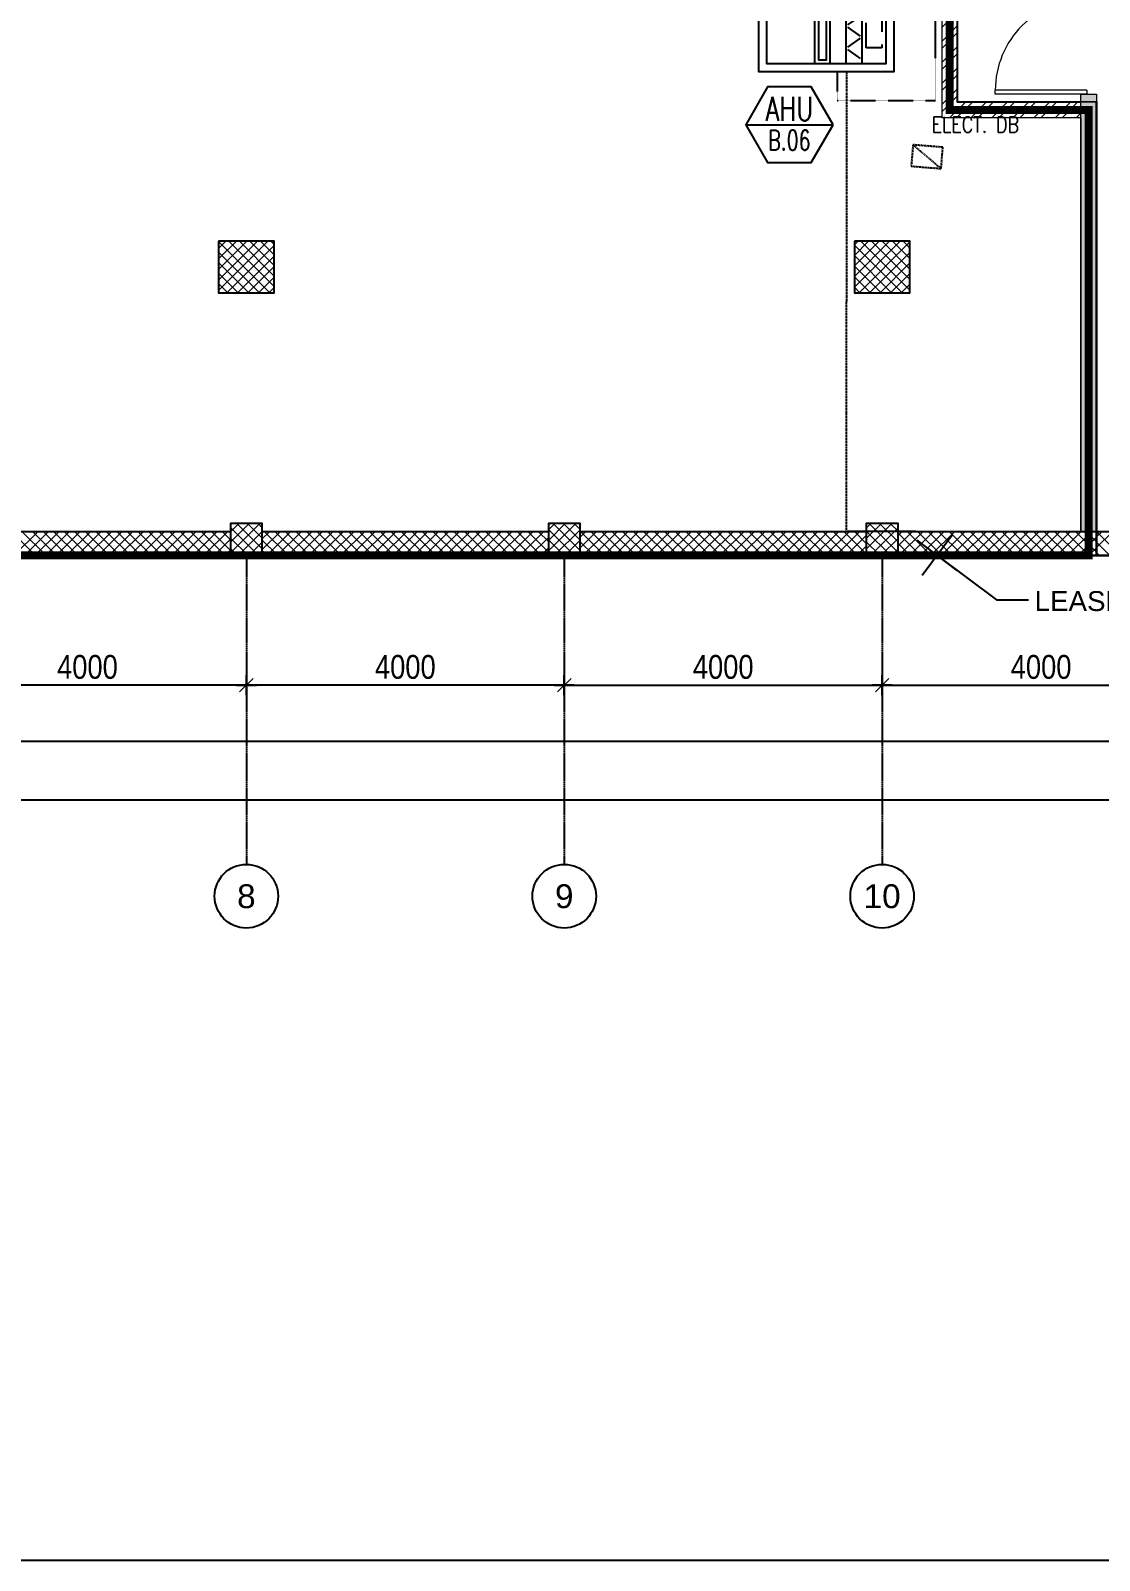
# Model space of a CAD drawing. Header units: inches. Extents: x 1152707 to 1351947, y 326920 to 480291.
# Drawn here: x 1213156 to 1226605, y 326920 to 346158 of the extents above; entities that cross this region are included whole.
import ezdxf
from ezdxf.enums import TextEntityAlignment as Align

# ---------------------------------------------------------------- set-up
doc = ezdxf.new("R2010")
doc.units = ezdxf.units.IN
doc.header["$MEASUREMENT"] = 0
for name, pattern in [('CENTER', [50.8, 31.75, -6.35, 6.35, -6.35]), ('DASHED', [19.05, 12.7, -6.35]), ('DASHED2', [9.525, 6.35, -3.175]), ('DOT2', [3.175, 0, -3.175])]:
    doc.linetypes.add(name, pattern=pattern)
for name, color, linetype, lineweight in [('A-BLOCK', 43, 'Continuous', 13), ('A-DOOR', 10, 'Continuous', 15), ('A-HATCH CONCRETE', 254, 'Continuous', 5), ('A-LEASING LINE', 7, 'DASHED2', 9), ('wall hatch', 252, 'Continuous', 0)]:
    doc.layers.add(name, color=color, linetype=linetype, lineweight=lineweight)
for name, color, linetype in [('AC-Equipment', 2, 'Continuous'), ('AC-Exhaust DUCT', 40, 'Continuous'), ('AC-Fresh DUCT', 100, 'Continuous'), ('AC-Ref PIPES', 3, 'Continuous'), ('AC-TEXT', 3, 'Continuous'), ('AC-TEXT Equipment', 3, 'Continuous'), ('Axis', 9, 'CENTER'), ('dim-axis', 15, 'Continuous'), ('dim2', 7, 'Continuous'), ('FFNEW', 252, 'Continuous'), ('LGT ELEC', 252, 'Continuous'), ('S-COL', 210, 'Continuous'), ('S-WALL', 1, 'Continuous'), ('TEXT', 181, 'Continuous'), ('wall pod', 7, 'Continuous')]:
    doc.layers.add(name, color=color, linetype=linetype)
doc.styles.add('AC_Duct', font='romans.shx', dxfattribs={"width": 0.8, "height": 0.2})
doc.styles.add('AC_Equipment', font='romans.shx', dxfattribs={"width": 0.75, "height": 0.3})
doc.styles.add('ARIAL', font='ARIALN.TTF')
doc.styles.get("Standard").update_dxf_attribs({"font": 'arial.ttf'})
doc.styles.add('style1', font='arial.ttf')
doc.dimstyles.new('DIM-100', dxfattribs={"dimscale": 150, "dimtxt": 2, "dimasz": 1, "dimexe": 0.75, "dimexo": 1, "dimgap": 0.5, "dimtad": 1, "dimdec": 0, "dimzin": 11, "dimdsep": 46, "dimtxsty": 'ARIAL', "dimblk": 'R', "dimcen": 2.5, "dimdle": 1, "dimclrd": 256, "dimclre": 256, "dimclrt": 256, "dimazin": 0, "dimtfac": 1, "dimtdec": 0, "dimtix": 1, "dimtmove": 2, "dimatfit": 3, "dimldrblk": 'R', "dimtolj": 1, "dimtzin": 3, "dimlwd": -1, "dimlwe": 13, "dimarcsym": 0})
doc.dimstyles.get("Standard").update_dxf_attribs({"dimtxt": 0.18, "dimasz": 0.18, "dimexe": 0.18, "dimexo": 0.0625, "dimgap": 0.09, "dimtad": 0, "dimtih": 1, "dimtoh": 1, "dimdec": 4, "dimzin": 0, "dimdsep": 46, "dimtxsty": 'Standard', "dimcen": 0.09, "dimadec": 0, "dimazin": 0, "dimtfac": 1, "dimtdec": 4, "dimtofl": 0, "dimtmove": 0, "dimatfit": 3, "dimfxl": 1, "dimtolj": 1, "dimtzin": 0, "dimarcsym": 0})
pattern_1 = [(45, (1341716.94, 266100.535), (-66.29126, 66.29126), []), (135, (1341716.94, 266100.535), (-66.29126, -66.29126), [])]

# ---------------------------------------------------------------- blocks, each defined once
blk = doc.blocks.new('R')
at = {"color": 4, "lineweight": 13}
blk.add_line((-0.707, -0.707), (0.707, 0.707), dxfattribs=at)
for p, q in [((0, -1.05), (0, 1.05)), ((-1.05, 0), (1.05, 0))]:
    blk.add_line(p, q)
blk = doc.blocks.new('*D133')
at = {"layer": 'Defpoints', "color": 0, "transparency": 16777216}
for p in [(1420094, 560045), (1468019, 560121), (1468019, 560045)]:
    blk.add_point(p, dxfattribs=at)
at = {"layer": 'dim-axis', "color": 251, "linetype": 'DOT2', "lineweight": 13, "transparency": 16777216}
for p, q in [((1420094, 560195), (1420094, 560233)), ((1468019, 560195), (1468019, 560233))]:
    blk.add_line(p, q, dxfattribs=at)
at = {"layer": 'dim-axis', "color": 251, "transparency": 16777216}
blk.add_line((1420214, 560121), (1467899, 560121), dxfattribs=at)
at = {"layer": 'dim-axis', "color": 251, "transparency": 16777216, "xscale": 120, "yscale": 120, "zscale": 120, "rotation": 180}
blk.add_blockref('R', (1420094, 560121), dxfattribs=at)
at = {"layer": 'dim-axis', "color": 251, "transparency": 16777216, "xscale": 120, "yscale": 120, "zscale": 120}
blk.add_blockref('R', (1468019, 560121), dxfattribs=at)
at = {"layer": 'dim-axis', "color": 251, "transparency": 16777216, "insert": (1444057, 560349), "char_height": 300, "attachment_point": 5, "style": 'ARIAL'}
blk.add_mtext('\\A1;47925', dxfattribs=at)
blk = doc.blocks.new('*D134')
at = {"layer": 'Defpoints', "color": 0, "transparency": 16777216}
for p in [(1417901, 559309), (1468019, 559385), (1468019, 559309)]:
    blk.add_point(p, dxfattribs=at)
at = {"layer": 'dim-axis', "color": 251, "linetype": 'DOT2', "lineweight": 13, "transparency": 16777216}
for p, q in [((1417901, 559459), (1417901, 559497)), ((1468019, 559459), (1468019, 559497))]:
    blk.add_line(p, q, dxfattribs=at)
at = {"layer": 'dim-axis', "color": 251, "transparency": 16777216}
blk.add_line((1418021, 559385), (1467899, 559385), dxfattribs=at)
at = {"layer": 'dim-axis', "color": 251, "transparency": 16777216, "xscale": 120, "yscale": 120, "zscale": 120, "rotation": 180}
blk.add_blockref('R', (1417901, 559385), dxfattribs=at)
at = {"layer": 'dim-axis', "color": 251, "transparency": 16777216, "xscale": 120, "yscale": 120, "zscale": 120}
blk.add_blockref('R', (1468019, 559385), dxfattribs=at)
at = {"layer": 'dim-axis', "color": 251, "transparency": 16777216, "insert": (1442960, 559613), "char_height": 300, "attachment_point": 5, "style": 'ARIAL'}
blk.add_mtext('\\A1;50118', dxfattribs=at)
blk = doc.blocks.new('*D135')
at = {"layer": 'Defpoints', "color": 0, "transparency": 16777216}
for p in [(1448094, 561773), (1452094, 561773), (1448094, 560825)]:
    blk.add_point(p, dxfattribs=at)
at = {"layer": 'dim-axis', "color": 251, "linetype": 'DOT2', "lineweight": 13, "transparency": 16777216}
for p, q in [((1448094, 561623), (1448094, 560712)), ((1452094, 561623), (1452094, 560712))]:
    blk.add_line(p, q, dxfattribs=at)
at = {"layer": 'dim-axis', "color": 251, "transparency": 16777216}
blk.add_line((1451974, 560825), (1448214, 560825), dxfattribs=at)
at = {"layer": 'dim-axis', "color": 251, "transparency": 16777216, "xscale": 120, "yscale": 120, "zscale": 120, "rotation": 180}
blk.add_blockref('R', (1448094, 560825), dxfattribs=at)
at = {"layer": 'dim-axis', "color": 251, "transparency": 16777216, "xscale": 120, "yscale": 120, "zscale": 120}
blk.add_blockref('R', (1452094, 560825), dxfattribs=at)
at = {"layer": 'dim-axis', "color": 251, "transparency": 16777216, "insert": (1450094, 561053), "char_height": 300, "attachment_point": 5, "style": 'ARIAL'}
blk.add_mtext('\\A1;4000', dxfattribs=at)
blk = doc.blocks.new('*D136')
at = {"layer": 'Defpoints', "color": 0, "transparency": 16777216}
for p in [(1444094, 561773), (1448094, 561773), (1444094, 560825)]:
    blk.add_point(p, dxfattribs=at)
at = {"layer": 'dim-axis', "color": 251, "linetype": 'DOT2', "lineweight": 13, "transparency": 16777216}
for p, q in [((1444094, 561623), (1444094, 560712)), ((1448094, 561623), (1448094, 560712))]:
    blk.add_line(p, q, dxfattribs=at)
at = {"layer": 'dim-axis', "color": 251, "transparency": 16777216}
blk.add_line((1447974, 560825), (1444214, 560825), dxfattribs=at)
at = {"layer": 'dim-axis', "color": 251, "transparency": 16777216, "xscale": 120, "yscale": 120, "zscale": 120, "rotation": 180}
blk.add_blockref('R', (1444094, 560825), dxfattribs=at)
at = {"layer": 'dim-axis', "color": 251, "transparency": 16777216, "xscale": 120, "yscale": 120, "zscale": 120}
blk.add_blockref('R', (1448094, 560825), dxfattribs=at)
at = {"layer": 'dim-axis', "color": 251, "transparency": 16777216, "insert": (1446094, 561053), "char_height": 300, "attachment_point": 5, "style": 'ARIAL'}
blk.add_mtext('\\A1;4000', dxfattribs=at)
blk = doc.blocks.new('*D146')
at = {"layer": 'Defpoints', "color": 0, "transparency": 16777216}
for p in [(1452094, 561773), (1456094, 561773), (1456094, 560825)]:
    blk.add_point(p, dxfattribs=at)
at = {"layer": 'dim-axis', "color": 251, "linetype": 'DOT2', "lineweight": 13, "transparency": 16777216}
for p, q in [((1452094, 561623), (1452094, 560712)), ((1456094, 561623), (1456094, 560712))]:
    blk.add_line(p, q, dxfattribs=at)
at = {"layer": 'dim-axis', "color": 251, "transparency": 16777216}
blk.add_line((1452214, 560825), (1455974, 560825), dxfattribs=at)
at = {"layer": 'dim-axis', "color": 251, "transparency": 16777216, "xscale": 120, "yscale": 120, "zscale": 120, "rotation": 180}
blk.add_blockref('R', (1452094, 560825), dxfattribs=at)
at = {"layer": 'dim-axis', "color": 251, "transparency": 16777216, "xscale": 120, "yscale": 120, "zscale": 120}
blk.add_blockref('R', (1456094, 560825), dxfattribs=at)
at = {"layer": 'dim-axis', "color": 251, "transparency": 16777216, "insert": (1454094, 561053), "char_height": 300, "attachment_point": 5, "style": 'ARIAL'}
blk.add_mtext('\\A1;4000', dxfattribs=at)
blk = doc.blocks.new('*D147')
at = {"layer": 'Defpoints', "color": 0, "transparency": 16777216}
for p in [(1456094, 561773), (1460094, 561773), (1460094, 560825)]:
    blk.add_point(p, dxfattribs=at)
at = {"layer": 'dim-axis', "color": 251, "linetype": 'DOT2', "lineweight": 13, "transparency": 16777216}
for p, q in [((1456094, 561623), (1456094, 560712)), ((1460094, 561623), (1460094, 560712))]:
    blk.add_line(p, q, dxfattribs=at)
at = {"layer": 'dim-axis', "color": 251, "transparency": 16777216}
blk.add_line((1456214, 560825), (1459974, 560825), dxfattribs=at)
at = {"layer": 'dim-axis', "color": 251, "transparency": 16777216, "xscale": 120, "yscale": 120, "zscale": 120, "rotation": 180}
blk.add_blockref('R', (1456094, 560825), dxfattribs=at)
at = {"layer": 'dim-axis', "color": 251, "transparency": 16777216, "xscale": 120, "yscale": 120, "zscale": 120}
blk.add_blockref('R', (1460094, 560825), dxfattribs=at)
at = {"layer": 'dim-axis', "color": 251, "transparency": 16777216, "insert": (1458094, 561053), "char_height": 300, "attachment_point": 5, "style": 'ARIAL'}
blk.add_mtext('\\A1;4000', dxfattribs=at)
blk = doc.blocks.new('SEDRGFE')
at = {"layer": 'A-HATCH CONCRETE'}
h = blk.add_hatch(dxfattribs=at)
h.set_pattern_fill('ANSI37', color=250, scale=750)
h.set_pattern_definition(pattern_1)
h.paths.add_polyline_path([(1378760, 678538), (1378760, 677888), (1379460, 677888), (1379460, 678538)])
h = blk.add_hatch(dxfattribs=at)
h.set_pattern_fill('ANSI37', color=250, scale=750)
h.set_pattern_definition(pattern_1)
h.paths.add_polyline_path([(1386760, 678538), (1386760, 677888), (1387460, 677888), (1387460, 678538)])
h = blk.add_hatch(dxfattribs=at)
h.set_pattern_fill('ANSI37', color=250, scale=750)
h.set_pattern_definition(pattern_1)
h.paths.add_polyline_path([(1378910, 674588), (1379310, 674588), (1379310, 674988), (1378910, 674988)])
h = blk.add_hatch(dxfattribs=at)
h.set_pattern_fill('ANSI37', color=250, scale=750)
h.set_pattern_definition([(45, (1341716.31, 266100.535), (-66.29126, 66.29126), []), (135, (1341716.31, 266100.535), (-66.29126, -66.29126), [])])
h.paths.add_polyline_path([(1382910, 674588), (1383310, 674588), (1383310, 674988), (1382910, 674988)])
h = blk.add_hatch(dxfattribs=at)
h.set_pattern_fill('ANSI37', color=250, scale=750)
h.set_pattern_definition([(45, (1341716.31, 266100.535), (-66.29126, 66.29126), []), (135, (1341716.31, 266100.535), (-66.29126, -66.29126), [])])
h.paths.add_polyline_path([(1386910, 674588), (1387310, 674588), (1387310, 674988), (1386910, 674988)])
at = {"layer": 'wall hatch', "ltscale": 500}
h = blk.add_hatch(dxfattribs=at)
h.set_pattern_fill('ANSI35', color=250, scale=500)
h.set_pattern_definition([(45, (1393765.3, 692564.65), (-88.38835, 88.38835), []), (45, (1393853.68, 692564.65), (-88.38835, 88.38835), [156.25, -31.25, 0, -31.25])])
edge = h.paths.add_edge_path(flags=17)
edge.add_line((1395397, 703056), (1395199, 703084))
edge.add_line((1395199, 703084), (1394088, 695296))
edge.add_line((1394088, 695296), (1394301, 695265))
edge.add_line((1394301, 695265), (1395397, 703056))
edge.add_line((1395397, 703056), (1395199, 703084))
h.paths.add_polyline_path([(1395397, 703056), (1395199, 703084), (1394088, 695296), (1394301, 695265)], flags=17)
h.paths.add_polyline_path([(1389810, 680290), (1389610, 680288), (1389610, 674888), (1389810, 674888)])
h = blk.add_hatch(dxfattribs=at)
h.set_pattern_fill('ANSI32', color=250, scale=500)
h.set_pattern_definition([(45, (1341716.94, 266100.54), (-132.58252, 132.58252), []), (45, (1341805.33, 266100.54), (-132.58252, 132.58252), [])])
h.paths.add_polyline_path([(1388060, 681938), (1387860, 681938), (1387860, 680088), (1389610, 680089), (1389610, 680289), (1388060, 680288)])
h.paths.add_polyline_path([(1388060, 683430), (1387860, 683430), (1387860, 681938), (1388060, 681938)])
h.paths.add_polyline_path([(1388060, 685788), (1387860, 685788), (1387860, 683430), (1388060, 683430)])
at = {"color": 250, "linetype": 'Continuous', "ltscale": 100}
blk.add_lwpolyline([(1389810, 674588), (1389810, 680290), (1389610, 680288), (1388060, 680288), (1388060, 686288), (1384200, 686288), (1384200, 693089), (1385203, 692942), (1385236, 693139), (1385780, 696950), (1386823, 704256), (1386865, 704553), (1351200, 709613), (1350434, 697904), (1372211, 694796), (1372209, 688237), (1371310, 688237), (1371310, 688038), (1371310, 684788), (1363260, 684788), (1363260, 684588), (1363260, 674588), (1389810, 674588)], dxfattribs=at)
at = {"layer": 'A-BLOCK', "color": 250, "ltscale": 100}
for p, q in [((1387860, 685788), (1387860, 680088)), ((1388060, 685788), (1388060, 680288)), ((1389610, 680288), (1388060, 680288)), ((1389810, 680290), (1389810, 674888)), ((1389610, 680088), (1387860, 680088)), ((1389610, 680088), (1389610, 674888))]:
    blk.add_line(p, q, dxfattribs=at)
for points in [[(1389610, 674888), (1389610, 680288)], [(1389810, 680290), (1389810, 674888)]]:
    blk.add_lwpolyline(points, dxfattribs=at)
at = {"layer": 'A-HATCH CONCRETE', "color": 250, "linetype": 'Continuous'}
for p, q in [((1376453, 674588), (1376153, 674888)), ((1376189, 674588), (1376489, 674888)), ((1376586, 674588), (1376286, 674888)), ((1376321, 674588), (1376621, 674888)), ((1376718, 674588), (1376418, 674888)), ((1376454, 674588), (1376754, 674888)), ((1376851, 674588), (1376551, 674888)), ((1376586, 674588), (1376886, 674888)), ((1376984, 674588), (1376684, 674888)), ((1376719, 674588), (1377019, 674888)), ((1377116, 674588), (1376816, 674888)), ((1376852, 674588), (1377152, 674888)), ((1377249, 674588), (1376949, 674888)), ((1376984, 674588), (1377284, 674888)), ((1377381, 674588), (1377081, 674888)), ((1377117, 674588), (1377417, 674888)), ((1377514, 674588), (1377214, 674888)), ((1377249, 674588), (1377549, 674888)), ((1377647, 674588), (1377347, 674888)), ((1377382, 674588), (1377682, 674888)), ((1377779, 674588), (1377479, 674888)), ((1377514, 674588), (1377814, 674888)), ((1377912, 674588), (1377612, 674888)), ((1377647, 674588), (1377947, 674888)), ((1378044, 674588), (1377744, 674888)), ((1377780, 674588), (1378080, 674888)), ((1378177, 674588), (1377877, 674888)), ((1377912, 674588), (1378212, 674888)), ((1378309, 674588), (1378009, 674888)), ((1378045, 674588), (1378345, 674888)), ((1378442, 674588), (1378142, 674888)), ((1378177, 674588), (1378477, 674888)), ((1378575, 674588), (1378275, 674888)), ((1378310, 674588), (1378610, 674888)), ((1378707, 674588), (1378407, 674888)), ((1378443, 674588), (1378743, 674888)), ((1378840, 674588), (1378540, 674888)), ((1378575, 674588), (1378875, 674888)), ((1378910, 674649), (1378672, 674888)), ((1378910, 674782), (1378805, 674888)), ((1379310, 674793), (1379405, 674888)), ((1379310, 674660), (1379538, 674888)), ((1379635, 674588), (1379335, 674888)), ((1379371, 674588), (1379671, 674888)), ((1379768, 674588), (1379468, 674888)), ((1379503, 674588), (1379803, 674888)), ((1379900, 674588), (1379600, 674888)), ((1379636, 674588), (1379936, 674888)), ((1380033, 674588), (1379733, 674888)), ((1379768, 674588), (1380068, 674888)), ((1380166, 674588), (1379866, 674888)), ((1379901, 674588), (1380201, 674888)), ((1380298, 674588), (1379998, 674888)), ((1380034, 674588), (1380334, 674888)), ((1380431, 674588), (1380131, 674888)), ((1380166, 674588), (1380466, 674888)), ((1380563, 674588), (1380263, 674888)), ((1380299, 674588), (1380599, 674888)), ((1380696, 674588), (1380396, 674888)), ((1380431, 674588), (1380731, 674888)), ((1380829, 674588), (1380529, 674888)), ((1380564, 674588), (1380864, 674888)), ((1380961, 674588), (1380661, 674888)), ((1380696, 674588), (1380996, 674888)), ((1381094, 674588), (1380794, 674888)), ((1380829, 674588), (1381129, 674888)), ((1381226, 674588), (1380926, 674888)), ((1380962, 674588), (1381262, 674888)), ((1381359, 674588), (1381059, 674888)), ((1381094, 674588), (1381394, 674888)), ((1381491, 674588), (1381191, 674888)), ((1381227, 674588), (1381527, 674888)), ((1381624, 674588), (1381324, 674888)), ((1381359, 674588), (1381659, 674888)), ((1381757, 674588), (1381457, 674888)), ((1381492, 674588), (1381792, 674888)), ((1381889, 674588), (1381589, 674888)), ((1381625, 674588), (1381925, 674888)), ((1382022, 674588), (1381722, 674888)), ((1381757, 674588), (1382057, 674888)), ((1382154, 674588), (1381854, 674888)), ((1381890, 674588), (1382190, 674888)), ((1382287, 674588), (1381987, 674888)), ((1382022, 674588), (1382322, 674888)), ((1382420, 674588), (1382120, 674888)), ((1382155, 674588), (1382455, 674888)), ((1382552, 674588), (1382252, 674888)), ((1382287, 674588), (1382587, 674888)), ((1382685, 674588), (1382385, 674888)), ((1382420, 674588), (1382720, 674888)), ((1382817, 674588), (1382517, 674888)), ((1382553, 674588), (1382853, 674888)), ((1382910, 674627), (1382650, 674888)), ((1382910, 674760), (1382782, 674888)), ((1383310, 674815), (1383383, 674888)), ((1383310, 674682), (1383516, 674888)), ((1383613, 674588), (1383313, 674888)), ((1383348, 674588), (1383648, 674888)), ((1383745, 674588), (1383445, 674888)), ((1383481, 674588), (1383781, 674888)), ((1383878, 674588), (1383578, 674888)), ((1383613, 674588), (1383913, 674888)), ((1384010, 674588), (1383710, 674888)), ((1383746, 674588), (1384046, 674888)), ((1384143, 674588), (1383843, 674888)), ((1383878, 674588), (1384178, 674888)), ((1384276, 674588), (1383976, 674888)), ((1384011, 674588), (1384311, 674888)), ((1384408, 674588), (1384108, 674888)), ((1384144, 674588), (1384444, 674888)), ((1384541, 674588), (1384241, 674888)), ((1384276, 674588), (1384576, 674888)), ((1384673, 674588), (1384373, 674888)), ((1384409, 674588), (1384709, 674888)), ((1384806, 674588), (1384506, 674888)), ((1384541, 674588), (1384841, 674888)), ((1384939, 674588), (1384639, 674888)), ((1384674, 674588), (1384974, 674888)), ((1385071, 674588), (1384771, 674888)), ((1384807, 674588), (1385107, 674888)), ((1385204, 674588), (1384904, 674888)), ((1384939, 674588), (1385239, 674888)), ((1385336, 674588), (1385036, 674888)), ((1385072, 674588), (1385372, 674888)), ((1385469, 674588), (1385169, 674888)), ((1385204, 674588), (1385504, 674888)), ((1385601, 674588), (1385301, 674888)), ((1385337, 674588), (1385637, 674888)), ((1385734, 674588), (1385434, 674888)), ((1385469, 674588), (1385769, 674888)), ((1385867, 674588), (1385567, 674888)), ((1385602, 674588), (1385902, 674888)), ((1385999, 674588), (1385699, 674888)), ((1385735, 674588), (1386035, 674888)), ((1386132, 674588), (1385832, 674888)), ((1385867, 674588), (1386167, 674888)), ((1386264, 674588), (1385964, 674888)), ((1386000, 674588), (1386300, 674888)), ((1386397, 674588), (1386097, 674888)), ((1386132, 674588), (1386432, 674888)), ((1386530, 674588), (1386230, 674888)), ((1386265, 674588), (1386565, 674888)), ((1386662, 674588), (1386362, 674888)), ((1386398, 674588), (1386698, 674888)), ((1386795, 674588), (1386495, 674888)), ((1386530, 674588), (1386830, 674888)), ((1386910, 674604), (1386627, 674888)), ((1386910, 674737), (1386760, 674888)), ((1386910, 674870), (1386892, 674888)), ((1387310, 674838), (1387360, 674888)), ((1387310, 674705), (1387493, 674888)), ((1387326, 674588), (1387626, 674888)), ((1387723, 674588), (1387423, 674888)), ((1387458, 674588), (1387758, 674888)), ((1387855, 674588), (1387555, 674888)), ((1387591, 674588), (1387891, 674888)), ((1387988, 674588), (1387688, 674888)), ((1387723, 674588), (1388023, 674888)), ((1388121, 674588), (1387821, 674888)), ((1387856, 674588), (1388156, 674888)), ((1388253, 674588), (1387953, 674888)), ((1387989, 674588), (1388289, 674888)), ((1388386, 674588), (1388086, 674888)), ((1388121, 674588), (1388421, 674888)), ((1388518, 674588), (1388218, 674888)), ((1388254, 674588), (1388554, 674888)), ((1388651, 674588), (1388351, 674888)), ((1388386, 674588), (1388686, 674888)), ((1388783, 674588), (1388483, 674888)), ((1388519, 674588), (1388819, 674888)), ((1388916, 674588), (1388616, 674888)), ((1388651, 674588), (1388951, 674888)), ((1389049, 674588), (1388749, 674888)), ((1388784, 674588), (1389084, 674888)), ((1389181, 674588), (1388881, 674888)), ((1388917, 674588), (1389217, 674888)), ((1389314, 674588), (1389014, 674888)), ((1389049, 674588), (1389349, 674888)), ((1389446, 674588), (1389146, 674888)), ((1389182, 674588), (1389482, 674888)), ((1389579, 674588), (1389279, 674888)), ((1389314, 674588), (1389614, 674888)), ((1389712, 674588), (1389412, 674888)), ((1389447, 674588), (1389747, 674888)), ((1389810, 674622), (1389544, 674888)), ((1389810, 674754), (1389677, 674888)), ((1389810, 674887), (1389809, 674888)), ((1378708, 674588), (1378910, 674790)), ((1379503, 674588), (1379310, 674780)), ((1382685, 674588), (1382910, 674813)), ((1383480, 674588), (1383310, 674757)), ((1386663, 674588), (1386910, 674835)), ((1386795, 674588), (1386910, 674703)), ((1387590, 674588), (1387310, 674867)), ((1387458, 674588), (1387310, 674735)), ((1389580, 674588), (1389810, 674818)), ((1378840, 674588), (1378910, 674658)), ((1379370, 674588), (1379310, 674647)), ((1382818, 674588), (1382910, 674680)), ((1383348, 674588), (1383310, 674625)), ((1387325, 674588), (1387310, 674602)), ((1389712, 674588), (1389810, 674685))]:
    blk.add_line(p, q, dxfattribs=at)
at = {"layer": 'S-COL', "color": 250}
for points in [[(1378760, 678538), (1378760, 677888), (1379460, 677888), (1379460, 678538)], [(1386760, 678538), (1386760, 677888), (1387460, 677888), (1387460, 678538)], [(1378910, 674588), (1379310, 674588), (1379310, 674988), (1378910, 674988)], [(1382910, 674588), (1383310, 674588), (1383310, 674988), (1382910, 674988)], [(1386910, 674588), (1387310, 674588), (1387310, 674988), (1386910, 674988)]]:
    blk.add_lwpolyline(points, close=True, dxfattribs=at)
at = {"layer": 'S-WALL', "color": 250}
for points in [[(1375310, 674888), (1378910, 674888)], [(1379310, 674888), (1382910, 674888)], [(1383310, 674888), (1386910, 674888)], [(1387310, 674888), (1389810, 674888)], [(1363260, 674588), (1389810, 674588)]]:
    blk.add_lwpolyline(points, dxfattribs=at)
blk = doc.blocks.new('SWDFHGTRD')
at = {"layer": 'wall hatch', "ltscale": 500}
h = blk.add_hatch(dxfattribs=at)
h.set_pattern_fill('ANSI35', color=254, scale=500)
h.set_pattern_definition([(45, (1230525.84, 410944.42), (-88.3883, 88.3883), []), (45, (1230614.23, 410944.42), (-88.3883, 88.3883), [156.25, -31.25, 0, -31.25])])
edge = h.paths.add_edge_path(flags=17)
edge.add_line((1232158, 421436), (1231960, 421464))
edge.add_line((1231960, 421464), (1230848, 413676))
edge.add_line((1230848, 413676), (1231062, 413645))
edge.add_line((1231062, 413645), (1232158, 421436))
edge.add_line((1232158, 421436), (1231960, 421464))
h.paths.add_polyline_path([(1232158, 421436), (1231960, 421464), (1230848, 413676), (1231062, 413645)], flags=17)
h.paths.add_polyline_path([(1230334, 410127), (1230362, 410325), (1226370, 410894), (1226370, 410733), (1226370, 410696), (1226370, 399967), (1226570, 399967), (1226570, 410664)])
h.paths.add_polyline_path([(1230652, 410940), (1230454, 410968), (1230419, 410721), (1230617, 410692)])
h.paths.add_polyline_path([(1226370, 398667), (1226570, 398670), (1226570, 398767), (1226370, 398767)])
at = {"color": 254, "linetype": 'Continuous', "ltscale": 100}
blk.add_lwpolyline([(1226570, 392967), (1226570, 398670), (1226370, 398667), (1224821, 398667), (1224821, 404667), (1220960, 404667), (1220960, 411468), (1221964, 411321), (1221997, 411519), (1222541, 415330), (1223584, 422636), (1223626, 422933), (1187961, 427993), (1187194, 416284), (1208971, 413176), (1208969, 406617), (1208071, 406617), (1208071, 406417), (1208071, 403167), (1200021, 403167), (1200021, 402967), (1200021, 392967), (1226570, 392967)], dxfattribs=at)
at = {"layer": 'A-BLOCK', "color": 254, "ltscale": 100}
for p, q in [((1224821, 404167), (1224821, 398667)), ((1226370, 398667), (1224821, 398667)), ((1226570, 398767), (1226570, 393267))]:
    blk.add_line(p, q, dxfattribs=at)
blk.add_lwpolyline([(1226370, 398667), (1226370, 398767), (1226570, 398767), (1226570, 393267)], dxfattribs=at)
at = {"layer": 'A-DOOR', "color": 254}
for p, q in [((1225295, 398767), (1225295, 398817)), ((1226445, 398817), (1225295, 398817)), ((1226445, 398817), (1226445, 398767)), ((1226445, 398767), (1225295, 398767))]:
    blk.add_line(p, q, dxfattribs=at)
blk.add_arc((1226445, 398817), 1150, 89.9978, 180, dxfattribs=at)
at = {"layer": 'A-HATCH CONCRETE', "color": 254, "linetype": 'Continuous'}
for p, q in [((1226570, 393198), (1226640, 393267)), ((1226570, 393065), (1226773, 393267)), ((1226870, 392967), (1226570, 393267)), ((1226737, 392967), (1226570, 393134)), ((1226605, 392967), (1226570, 393002))]:
    blk.add_line(p, q, dxfattribs=at)
at = {"layer": 'S-WALL', "color": 254}
for points in [[(1187961, 427993), (1187961, 427993), (1185666, 392967), (1235796, 392967), (1237587, 420910), (1223622, 422903)], [(1226570, 393267), (1227671, 393267)]]:
    blk.add_lwpolyline(points, dxfattribs=at)
blk = doc.blocks.new('Text Equipment')
at = {"layer": 'AC-TEXT Equipment', "color": 3}
blk.add_line((-0.55, 0), (0.55, 0), dxfattribs=at)
blk.add_lwpolyline([(0.55, 0), (0.275, 0.476), (-0.275, 0.476), (-0.55, 0), (-0.275, -0.476), (0.275, -0.476)], close=True, dxfattribs=at)
at = {"layer": 'AC-TEXT Equipment', "color": 40, "linetype": 'CENTER', "style": 'AC_Equipment'}
for tag, height, width, p in [('FAN', 0.3, 0.75, (0, 0.05)), ('NO', 0.25, 0.7, (0, -0.32))]:
    blk.add_attdef(tag, text='', height=height, dxfattribs=dict(at, width=width)).set_placement(p, align=Align.CENTER)
blk = doc.blocks.new('AHU 5')
at = {"layer": 'AC-Equipment', "color": 6, "linetype": 'Continuous'}
for p, q in [((0.55, 0.15), (-0.55, 0.15)), ((0.55, 0.1), (-0.55, 0.1)), ((0.55, 0.05), (-0.55, 0.05))]:
    blk.add_line(p, q, dxfattribs=at)
at = {"layer": 'AC-Equipment', "linetype": 'Continuous'}
for p, q in [((-1.175, -0.65), (1.175, -0.65)), ((1.175, -0.85), (-1.175, -0.85)), ((1.175, -1.05), (-1.175, -1.05)), ((1.175, -1.25), (-1.175, -1.25))]:
    blk.add_line(p, q, dxfattribs=at)
at = {"layer": 'AC-Equipment', "color": 6, "linetype": 'Continuous', "ltscale": 0.02}
for p, q in [((-0.994, -1.07), (-1.106, -1.23)), ((-0.854, -1.23), (-0.966, -1.07)), ((-0.714, -1.07), (-0.826, -1.23)), ((-0.574, -1.23), (-0.686, -1.07)), ((-0.434, -1.07), (-0.546, -1.23)), ((-0.294, -1.23), (-0.406, -1.07)), ((-0.154, -1.07), (-0.266, -1.23)), ((-0.014, -1.23), (-0.126, -1.07)), ((0.126, -1.07), (0.014, -1.23)), ((0.266, -1.23), (0.154, -1.07)), ((0.406, -1.07), (0.294, -1.23)), ((0.546, -1.23), (0.434, -1.07)), ((0.686, -1.07), (0.574, -1.23)), ((0.826, -1.23), (0.714, -1.07)), ((0.966, -1.07), (0.854, -1.23)), ((1.106, -1.23), (0.994, -1.07))]:
    blk.add_line(p, q, dxfattribs=at)
at = {"layer": 'AC-Equipment', "color": 20, "linetype": 'Continuous'}
blk.add_lwpolyline([(-1.275, -1.65), (1.275, -1.65), (1.275, 0.05), (-1.275, 0.05)], close=True, dxfattribs=at)
at = {"layer": 'AC-Equipment', "linetype": 'Continuous'}
blk.add_lwpolyline([(0.55, -0.05), (0.55, 0), (-0.55, 0), (-0.55, -0.05)], dxfattribs=at)
blk.add_lwpolyline([(-1.175, -1.55), (1.175, -1.55), (1.175, -0.05), (-1.175, -0.05)], close=True, dxfattribs=at)
at = {"layer": 'AC-Equipment', "color": 6, "linetype": 'Continuous'}
blk.add_lwpolyline([(-1.125, -0.7), (1.125, -0.7), (1.125, -0.8), (-1.125, -0.8)], close=True, dxfattribs=at)
at = {"layer": 'AC-Equipment', "color": 6, "linetype": 'DASHED2', "ltscale": 0.05}
blk.add_lwpolyline([(-0.975, -1.5), (0.975, -1.5), (0.975, -1.3), (-0.975, -1.3)], close=True, dxfattribs=at)
blk = doc.blocks.new('*D263')
at = {"layer": 'Defpoints', "color": 0, "linetype": 'DASHED', "transparency": 16777216}
for p in [(51544, 8861), (50948, 3080), (51819, 3080)]:
    blk.add_point(p, dxfattribs=at)
at = {"layer": 'dim2', "color": 1, "lineweight": -2, "transparency": 16777216}
for p, q in [((51544, 8861), (50948, 8861)), ((51819, 3080), (50948, 3080))]:
    blk.add_line(p, q, dxfattribs=at)
at = {"layer": 'dim2', "color": 1, "linetype": 'DASHED', "lineweight": -2, "transparency": 16777216}
for p, q in [((50948, 8861), (50948, 5971)), ((50948, 3080), (50948, 5970))]:
    blk.add_line(p, q, dxfattribs=at)
at = {"layer": 'dim2', "color": 1, "linetype": 'DASHED', "transparency": 16777216}
for points in [[(50948, 8861), (50948, 8861), (50948, 8861)], [(50948, 3080), (50948, 3080), (50948, 3080)]]:
    blk.add_solid(points, dxfattribs=at)
at = {"layer": 'dim2', "color": 6, "linetype": 'DASHED', "transparency": 16777216, "insert": (50948, 5970), "char_height": 0.18, "attachment_point": 5}
blk.add_mtext('\\A1;5781.02', dxfattribs=at)
blk = doc.blocks.new('SGSR')
at = {"layer": 'Axis', "color": 251, "ltscale": 0.5}
for p, q in [((1448093.8, 562458.6), (1448093.8, 558571.5)), ((1452093.8, 562458.6), (1452093.8, 558571.5)), ((1456093.8, 562458.6), (1456093.8, 558571.5))]:
    blk.add_line(p, q, dxfattribs=at)
at = {"layer": 'Axis', "color": 251, "linetype": 'Continuous'}
for centre in [(1448093.8, 558171.5), (1452093.8, 558171.5), (1456093.8, 558171.5)]:
    blk.add_circle(centre, 400, dxfattribs=at)
at = {"layer": 'S-WALL', "color": 251}
blk.add_lwpolyline([(1417889.2, 562458.6), (1468019.2, 562458.6), (1469810.8, 590401.2), (1420184.3, 597484.1)], close=True, dxfattribs=at)
at = {"layer": 'Axis', "color": 251, "linetype": 'Continuous', "style": 'style1'}
for s, p in [('8', (1448093.8, 558171.5)), ('9', (1452093.8, 558171.5)), ('10', (1456093.8, 558171.5))]:
    blk.add_text(s, height=300, dxfattribs=at).set_placement(p, align=Align.MIDDLE)
at = {"layer": 'dim-axis', "color": 251}
for base, p1, p2, picture, middle in [((1444093.8, 560824.5), (1448093.8, 561772.7), (1444093.8, 561772.7), '*D136', (1446093.8, 561052.7)), ((1448093.8, 560824.5), (1452093.8, 561772.7), (1448093.8, 561772.7), '*D135', (1450093.8, 561052.7))]:
    dim = blk.add_linear_dim(base=base, p1=p1, p2=p2, dimstyle='DIM-100', override={"dimasz": 0.8, "dimclrd": 251, "dimclre": 251, "dimclrt": 251}, dxfattribs=at)
    dim.commit()
    dim.dimension.update_dxf_attribs({"geometry": picture, "text_midpoint": middle})
for base, p1, p2, picture, middle in [((1456093.8, 560824.5), (1452093.8, 561772.7), (1456093.8, 561772.7), '*D146', (1454093.8, 561052.7)), ((1460093.8, 560824.5), (1456093.8, 561772.7), (1460093.8, 561772.7), '*D147', (1458093.8, 561052.7))]:
    dim = blk.add_linear_dim(base=base, p1=p1, p2=p2, angle=180, dimstyle='DIM-100', override={"dimasz": 0.8, "dimclrd": 251, "dimclre": 251, "dimclrt": 251}, dxfattribs=at)
    dim.commit()
    dim.dimension.update_dxf_attribs({"geometry": picture, "text_midpoint": middle})
for p1, p2, picture, middle in [((1420093.8, 560045.2), (1468019.2, 560045.2), '*D133', (1444056.5, 560349.2)), ((1417901.1, 559308.9), (1468019.2, 559308.9), '*D134', (1442960.1, 559612.8))]:
    dim = blk.add_aligned_dim(p1=p1, p2=p2, distance=75.8, dimstyle='DIM-100', override={"dimasz": 0.8, "dimclrd": 251, "dimclre": 251, "dimclrt": 251}, dxfattribs=at)
    dim.commit()
    dim.dimension.update_dxf_attribs({"geometry": picture, "text_midpoint": middle})
blk = doc.blocks.new('A$C00FA4E35')
at = {"layer": 'AC-Exhaust DUCT', "linetype": 'DASHED'}
blk.add_line((51783.715, 7942.572), (52138.128, 7643.764), dxfattribs=at)
blk.add_lwpolyline([(52160.05, 7911.792), (51783.715, 7942.572), (51761.793, 7674.544), (52138.128, 7643.764)], close=True, dxfattribs=at)
at = {"layer": 'AC-Ref PIPES', "color": 54, "linetype": 'DASHED', "ltscale": 0.02}
for p, q in [((52065.208, 8501.92), (52065.208, 11514.518)), ((50829.894, 8860.985), (50829.894, 8501.92)), ((50829.894, 8501.92), (52065.208, 8501.92))]:
    blk.add_line(p, q, dxfattribs=at)
at = {"layer": 'AC-Equipment', "linetype": 'Continuous', "xscale": -1000.00000023283, "yscale": 1000.00000023283, "zscale": 1000.00000023283, "rotation": 90}
blk.add_blockref('AHU 5', (49893.961, 10135.985), dxfattribs=at)
at = {"layer": 'AC-TEXT Equipment', "linetype": 'Continuous', "ltscale": 0.02, "xscale": 1000.00000023283, "yscale": 1000.00000023283, "zscale": 1000.00000023283}
blk.add_blockref('Text Equipment', (50228.796, 8195.162), dxfattribs=at).add_auto_attribs({'FAN': 'AHU', 'NO': 'B.06'})
at = {"color": 252, "linetype": 'Continuous', "ltscale": 100}
for tag, height, style, width, p in [('AHU', 288, 'AC_Equipment', 0.75, (56884.46, 22822.455)), ('B.03', 240, 'AC_Equipment', 0.7, (56884.46, 22467.255)), ('AHU', 288, 'AC_Equipment', 0.75, (63011.551, 19982.621)), ('200', 200, 'AC_Duct', 0.7, (62072.937, 19668.014)), ('B.01', 240, 'AC_Equipment', 0.7, (63011.551, 19627.421)), ('150', 200, 'AC_Duct', 0.7, (54936.662, 19610.001)), ('AHU', 288, 'AC_Equipment', 0.75, (24436.928, 17572.269)), ('B.04', 240, 'AC_Equipment', 0.7, (24436.928, 17217.069)), ('EF', 288, 'AC_Equipment', 0.75, (13361.997, 10940.286)), ('01', 240, 'AC_Equipment', 0.7, (13361.997, 10585.086)), ('AHU', 288, 'AC_Equipment', 0.75, (62113.318, 8777.511)), ('200', 200, 'AC_Duct', 0.7, (61069.801, 8536.962)), ('B.02', 240, 'AC_Equipment', 0.7, (62113.318, 8422.311)), ('MSU', 288, 'AC_Equipment', 0.75, (18640.373, 4334.348)), ('B.01', 240, 'AC_Equipment', 0.7, (18640.373, 3979.148))]:
    blk.add_attdef(tag, text='', height=height, dxfattribs=dict(at, style=style, width=width)).set_placement(p, align=Align.CENTER)
at = {"layer": 'AC-TEXT', "color": 3, "insert": (53117.737, 8296.366), "char_height": 200, "attachment_point": 3, "style": 'AC_Duct'}
blk.add_mtext('ELECT. DB', dxfattribs=at)
at = {"layer": 'dim2', "linetype": 'DASHED'}
dim = blk.add_linear_dim(base=(50947.927, 3079.963), p1=(51543.961, 8860.985), p2=(51818.953, 3079.963), angle=90, dimstyle='Standard', override={"dimdec": 2, "dimclrd": 1, "dimclre": 1, "dimclrt": 6, "dimtdec": 2, "dimfxl": 0.1}, dxfattribs=at)
dim.commit()
dim.dimension.update_dxf_attribs({"geometry": '*D263', "text_midpoint": (50947.927, 5970.474)})

msp = doc.modelspace()

# ---------------------------------------------------------------- linework, layer by layer
at = {"layer": 'A-LEASING LINE', "color": 6, "const_width": 100}
msp.add_lwpolyline([(1187961, 374585), (1187194, 362876), (1209070, 359754), (1209070, 353209), (1208170, 353210), (1208170, 349659), (1200120, 349659), (1200120, 339559), (1226470, 339559), (1226470, 345159), (1224720, 345159), (1224720, 351184), (1220859, 351184), (1220859, 358173), (1221883, 358026), (1223034, 366167), (1223042, 366166), (1223529, 369531), (1187961, 374585)], dxfattribs=at)
at = {"layer": 'wall pod', "ltscale": 100}
msp.add_lwpolyline([(1152707, 480291), (1351947, 480291), (1351947, 326920), (1152707, 326920)], close=True, dxfattribs=at)

# ---------------------------------------------------------------- block references
at = {"color": 252, "linetype": 'Continuous', "ltscale": 100}
msp.add_blockref('A$C00FA4E35', (1172475, 336779), dxfattribs=at)
at = {"layer": 'AC-Fresh DUCT', "linetype": 'DASHED', "ltscale": 0.1}
msp.add_blockref('SEDRGFE', (-163239, -335028), dxfattribs=at)
at = {"layer": 'FFNEW', "color": 6, "linetype": 'Continuous'}
msp.add_blockref('SGSR', (-232223, -222899), dxfattribs=at)
at = {"layer": 'LGT ELEC', "color": 252, "linetype": 'Continuous'}
msp.add_blockref('SWDFHGTRD', (0, -53408), dxfattribs=at)

# ---------------------------------------------------------------- texts
at = {"layer": 'TEXT', "ltscale": 0.5, "style": 'style1'}
msp.add_text('LEASE LINE  ', height=250, dxfattribs=at).set_placement((1225789, 338859))

# ---------------------------------------------------------------- leaders
at = {"color": 252, "linetype": 'Continuous', "ltscale": 100}
msp.add_leader([(1224565, 339559), (1225309, 339001), (1225711, 339001)], dimstyle='DIM-100', override={"dimasz": 2, "dimtad": 0, "dimclrd": 1}, dxfattribs=at)

doc.saveas('drawing.dxf')
